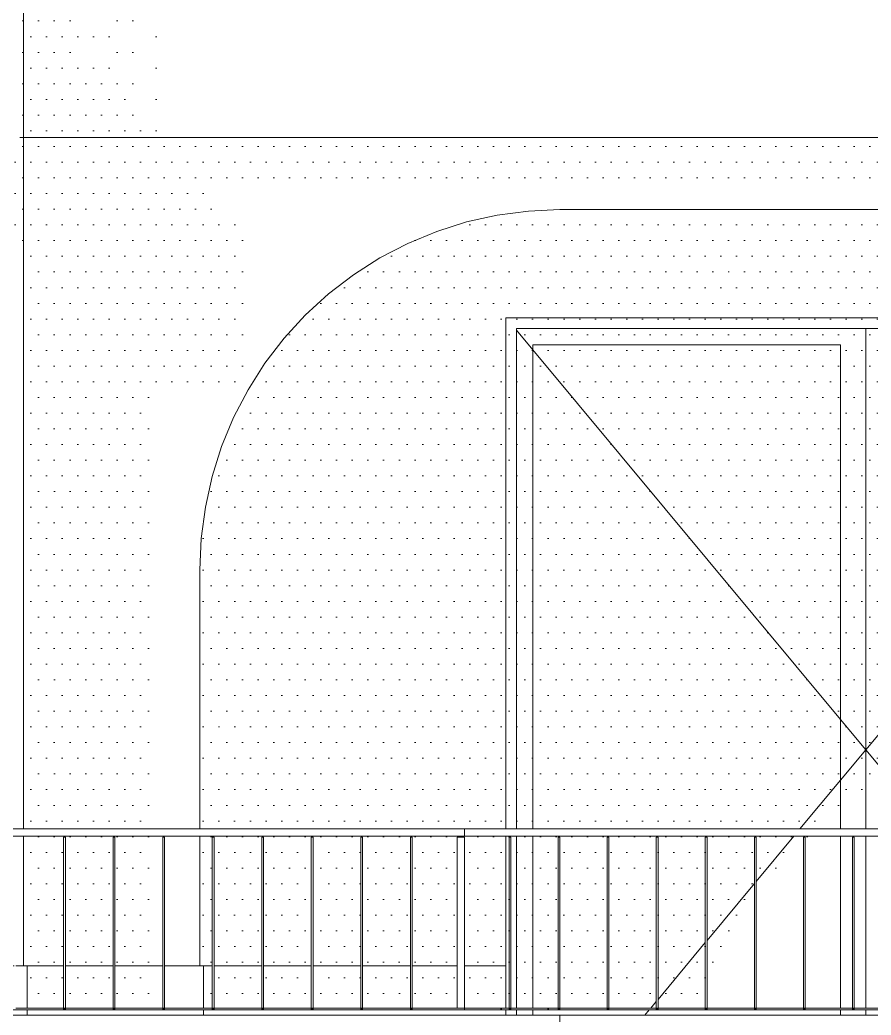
# Model space of a CAD drawing. Header units: metres. Extents: x -111189 to -108577, y -72951 to -72647.
# Drawn here: x -108850.536 to -108848.171, y -72945.612 to -72942.849 of the extents above; entities that cross this region are included whole.
import ezdxf

# ---------------------------------------------------------------- set-up
doc = ezdxf.new("R2010")
doc.units = ezdxf.units.M
doc.header["$MEASUREMENT"] = 0
for name, color, linetype in [('03 - COBERTURA', 7, 'Continuous'), ('03 - LAJES', 7, 'Continuous'), ('04 - TECTO FALSO', 7, 'Continuous'), ('05 - PAREDES..35', 7, 'Continuous'), ('06 - ESCADAS _ GUARDAS', 7, 'Continuous'), ('06 - FORRA', 7, 'Continuous')]:
    doc.layers.add(name, color=color, linetype=linetype)
pattern_1 = [(360, (-108689.58989, -72946.075524), (0.021783658, 0.043567315), [0, -0.043567315])]

# ---------------------------------------------------------------- blocks, each defined once
blk = doc.blocks.new('Corte Elem_1042_1', base_point=(-108689.5899, -72946.0755))
at = {"layer": '05 - PAREDES..35', "linetype": 'Continuous', "lineweight": 13}
h = blk.add_hatch(dxfattribs=at)
h.set_pattern_fill('DOTS_0001', color=251, style=0, pattern_type=2)
h.set_pattern_definition(pattern_1)
h.paths.add_polyline_path([(-108850.0322, -72944.2884), (-108850.036, -72944.3755), (-108850.036, -72945.0955), (-108849.186, -72945.0955), (-108849.186, -72943.6755), (-108847.186, -72943.6755), (-108847.186, -72944.7673), (-108846.3358, -72944.7673), (-108846.3358, -72944.3755), (-108846.3396, -72944.2884), (-108846.351, -72944.2019), (-108846.3699, -72944.1167), (-108846.3961, -72944.0335), (-108846.4295, -72943.9529), (-108846.4698, -72943.8755), (-108846.5166, -72943.8019), (-108846.5697, -72943.7327), (-108846.6287, -72943.6684), (-108846.693, -72943.6095), (-108846.7622, -72943.5564), (-108846.8358, -72943.5095), (-108846.9132, -72943.4692), (-108846.9938, -72943.4358), (-108847.077, -72943.4096), (-108847.1621, -72943.3907), (-108847.2486, -72943.3793), (-108847.3358, -72943.3755), (-108849.036, -72943.3755), (-108849.1232, -72943.3793), (-108849.2097, -72943.3907), (-108849.2949, -72943.4096), (-108849.3781, -72943.4358), (-108849.4587, -72943.4692), (-108849.536, -72943.5095), (-108849.6096, -72943.5564), (-108849.6788, -72943.6095), (-108849.7431, -72943.6684), (-108849.8021, -72943.7327), (-108849.8552, -72943.8019), (-108849.9021, -72943.8755), (-108849.9423, -72943.9529), (-108849.9757, -72944.0335), (-108850.002, -72944.1167), (-108850.0208, -72944.2019)])
h = blk.add_hatch(dxfattribs=at)
h.set_pattern_fill('DOTS_0001', color=251, style=0, pattern_type=2)
h.set_pattern_definition(pattern_1)
h.paths.add_polyline_path([(-108850.036, -72945.1155), (-108850.036, -72945.4755), (-108850.0017, -72945.4755), (-108850.0017, -72945.118), (-108849.9967, -72945.118), (-108849.9967, -72945.4755), (-108849.8641, -72945.4755), (-108849.8641, -72945.118), (-108849.8591, -72945.118), (-108849.8591, -72945.4755), (-108849.7264, -72945.4755), (-108849.7264, -72945.118), (-108849.7214, -72945.118), (-108849.7214, -72945.4755), (-108849.5888, -72945.4755), (-108849.5888, -72945.118), (-108849.5838, -72945.118), (-108849.5838, -72945.4755), (-108849.4512, -72945.4755), (-108849.4512, -72945.118), (-108849.4462, -72945.118), (-108849.4462, -72945.4755), (-108849.321, -72945.4755), (-108849.321, -72945.118), (-108849.301, -72945.118), (-108849.301, -72945.4755), (-108849.186, -72945.4755), (-108849.186, -72945.1155)])
blk = doc.blocks.new('Corte Elem_1055_1', base_point=(-108689.5899, -72946.0755))
at = {"layer": '05 - PAREDES..35', "linetype": 'Continuous', "lineweight": 13}
h = blk.add_hatch(dxfattribs=at)
h.set_pattern_fill('DOTS_0001', color=251, style=0, pattern_type=2)
h.set_pattern_definition(pattern_1)
h.paths.add_polyline_path([(-108849.186, -72943.7055), (-108849.156, -72943.7055), (-108847.216, -72943.7055), (-108847.186, -72943.7055), (-108847.186, -72943.6755), (-108849.186, -72943.6755)])
h = blk.add_hatch(dxfattribs=at)
h.set_pattern_fill('DOTS_0001', color=251, style=0, pattern_type=2)
h.set_pattern_definition(pattern_1)
h.paths.add_polyline_path([(-108849.186, -72943.7055), (-108849.186, -72945.0955), (-108849.156, -72945.0955), (-108849.156, -72943.7055)])
h = blk.add_hatch(dxfattribs=at)
h.set_pattern_fill('DOTS_0001', color=251, style=0, pattern_type=2)
h.set_pattern_definition(pattern_1)
h.paths.add_polyline_path([(-108849.156, -72943.7055), (-108849.156, -72943.7505), (-108849.111, -72943.7505), (-108848.256, -72943.7505), (-108848.186, -72943.7505), (-108848.186, -72943.7055)])
h = blk.add_hatch(dxfattribs=at)
h.set_pattern_fill('DOTS_0001', color=251, style=0, pattern_type=2)
h.set_pattern_definition(pattern_1)
h.paths.add_polyline_path([(-108847.216, -72943.7055), (-108848.186, -72943.7055), (-108848.186, -72943.7505), (-108848.116, -72943.7505), (-108847.261, -72943.7505), (-108847.216, -72943.7505)])
h = blk.add_hatch(dxfattribs=at)
h.set_pattern_fill('DOTS_0001', color=251, style=0, pattern_type=2)
h.set_pattern_definition(pattern_1)
h.paths.add_polyline_path([(-108847.216, -72943.7055), (-108847.216, -72944.8444), (-108847.186, -72944.8444), (-108847.186, -72943.7055)])
h = blk.add_hatch(dxfattribs=at)
h.set_pattern_fill('DOTS_0001', color=251, style=0, pattern_type=2)
h.set_pattern_definition(pattern_1)
h.paths.add_polyline_path([(-108849.156, -72943.7505), (-108849.156, -72945.0955), (-108849.111, -72945.0955), (-108849.111, -72943.7505)])
h = blk.add_hatch(dxfattribs=at)
h.set_pattern_fill('DOTS_0001', color=251, style=0, pattern_type=2)
h.set_pattern_definition(pattern_1)
h.paths.add_polyline_path([(-108848.256, -72943.7505), (-108849.111, -72943.7505), (-108849.111, -72945.0955), (-108848.313, -72945.0955), (-108848.256, -72945.0518)])
h = blk.add_hatch(dxfattribs=at)
h.set_pattern_fill('DOTS_0001', color=251, style=0, pattern_type=2)
h.set_pattern_definition(pattern_1)
h.paths.add_polyline_path([(-108848.186, -72943.7505), (-108848.256, -72943.7505), (-108848.256, -72945.0395), (-108848.1884, -72944.9964), (-108848.186, -72944.9952)])
h = blk.add_hatch(dxfattribs=at)
h.set_pattern_fill('DOTS_0001', color=251, style=0, pattern_type=2)
h.set_pattern_definition(pattern_1)
h.paths.add_polyline_path([(-108848.116, -72943.7505), (-108848.186, -72943.7505), (-108848.186, -72944.9952), (-108848.116, -72944.9588)])
h = blk.add_hatch(dxfattribs=at)
h.set_pattern_fill('DOTS_0001', color=251, style=0, pattern_type=2)
h.set_pattern_definition(pattern_1)
h.paths.add_polyline_path([(-108848.116, -72943.7505), (-108848.116, -72945.0955), (-108848.109, -72945.0955), (-108848.109, -72944.9665), (-108848.104, -72944.9639), (-108848.0234, -72944.9305), (-108847.9402, -72944.9042), (-108847.8551, -72944.8854), (-108847.7686, -72944.874), (-108847.6814, -72944.8702), (-108847.261, -72944.8702), (-108847.261, -72943.7505)])
h = blk.add_hatch(dxfattribs=at)
h.set_pattern_fill('DOTS_0001', color=251, style=0, pattern_type=2)
h.set_pattern_definition(pattern_1)
h.paths.add_polyline_path([(-108847.216, -72943.7505), (-108847.261, -72943.7505), (-108847.261, -72944.8625), (-108847.216, -72944.8625)])
h = blk.add_hatch(dxfattribs=at)
h.set_pattern_fill('DOTS_0001', color=251, style=0, pattern_type=2)
h.set_pattern_definition(pattern_1)
h.paths.add_polyline_path([(-108849.186, -72945.593), (-108849.1772, -72945.593), (-108849.1772, -72945.118), (-108849.1722, -72945.118), (-108849.1722, -72945.593), (-108849.156, -72945.593), (-108849.156, -72945.1155), (-108849.186, -72945.1155)])
h = blk.add_hatch(dxfattribs=at)
h.set_pattern_fill('DOTS_0001', color=251, style=0, pattern_type=2)
h.set_pattern_definition(pattern_1)
h.paths.add_polyline_path([(-108849.156, -72945.1155), (-108849.156, -72945.593), (-108849.111, -72945.593), (-108849.111, -72945.1155)])
h = blk.add_hatch(dxfattribs=at)
h.set_pattern_fill('DOTS_0001', color=251, style=0, pattern_type=2)
h.set_pattern_definition(pattern_1)
h.paths.add_polyline_path([(-108848.3366, -72945.1155), (-108849.111, -72945.1155), (-108849.111, -72945.593), (-108849.0409, -72945.593), (-108849.0409, -72945.118), (-108849.0359, -72945.118), (-108849.0359, -72945.593), (-108848.9046, -72945.593), (-108848.9046, -72945.118), (-108848.8996, -72945.118), (-108848.8996, -72945.593), (-108848.7682, -72945.593), (-108848.7682, -72945.118), (-108848.7632, -72945.118), (-108848.7632, -72945.593), (-108848.6416, -72945.593), (-108848.6319, -72945.5624), (-108848.6319, -72945.118), (-108848.6269, -72945.118), (-108848.6269, -72945.5465), (-108848.6211, -72945.5282), (-108848.5877, -72945.4476), (-108848.5474, -72945.3702), (-108848.5006, -72945.2966), (-108848.4956, -72945.2901), (-108848.4956, -72945.118), (-108848.4906, -72945.118), (-108848.4906, -72945.2836), (-108848.4475, -72945.2274), (-108848.3885, -72945.1631), (-108848.3593, -72945.1362), (-108848.3593, -72945.118), (-108848.3543, -72945.118), (-108848.3543, -72945.1317)])
h = blk.add_hatch(dxfattribs=at)
h.set_pattern_fill('DOTS_0001', color=251, style=0, pattern_type=2)
h.set_pattern_definition(pattern_1)
h.paths.add_polyline_path([(-108848.116, -72945.593), (-108848.109, -72945.593), (-108848.109, -72945.1155), (-108848.116, -72945.1155)])
h = blk.add_hatch(dxfattribs=at)
h.set_pattern_fill('DOTS_0001', color=251, style=0, pattern_type=2)
h.set_pattern_definition(pattern_1)
h.paths.add_polyline_path([(-108849.156, -72945.598), (-108849.186, -72945.598), (-108849.186, -72945.6124), (-108849.156, -72945.6124)])
h = blk.add_hatch(dxfattribs=at)
h.set_pattern_fill('DOTS_0001', color=251, style=0, pattern_type=2)
h.set_pattern_definition(pattern_1)
h.paths.add_polyline_path([(-108849.156, -72945.598), (-108849.156, -72945.6124), (-108849.111, -72945.6124), (-108849.111, -72945.598)])
h = blk.add_hatch(dxfattribs=at)
h.set_pattern_fill('DOTS_0001', color=251, style=0, pattern_type=2)
h.set_pattern_definition(pattern_1)
h.paths.add_polyline_path([(-108848.6431, -72945.598), (-108849.111, -72945.598), (-108849.111, -72945.6124), (-108848.6476, -72945.6124), (-108848.6473, -72945.6114)])
h = blk.add_hatch(dxfattribs=at)
h.set_pattern_fill('DOTS_0001', color=251, style=0, pattern_type=2)
h.set_pattern_definition(pattern_1)
h.paths.add_polyline_path([(-108848.116, -72945.6124), (-108848.109, -72945.6124), (-108848.109, -72945.598), (-108848.116, -72945.598)])
at = {"layer": '05 - PAREDES..35', "color": 7, "linetype": 'Continuous', "lineweight": 13}
for p, q in [((-108849.186, -72943.6755), (-108847.186, -72943.6755)), ((-108849.186, -72945.0955), (-108849.186, -72943.6755)), ((-108847.186, -72943.6755), (-108847.186, -72945.0955)), ((-108849.156, -72945.0955), (-108849.156, -72943.7055)), ((-108849.156, -72943.7055), (-108847.216, -72943.7055)), ((-108849.156, -72943.7105), (-108849.111, -72943.7646)), ((-108848.186, -72943.7055), (-108848.186, -72943.7505)), ((-108847.216, -72943.7105), (-108847.261, -72943.7646)), ((-108847.216, -72943.7055), (-108847.216, -72945.0955)), ((-108849.111, -72945.0955), (-108849.111, -72943.7505)), ((-108849.111, -72943.7505), (-108848.256, -72943.7505)), ((-108849.111, -72943.7646), (-108848.256, -72944.7915)), ((-108848.256, -72943.7505), (-108848.256, -72945.0955)), ((-108848.186, -72943.7505), (-108848.186, -72945.0955)), ((-108848.116, -72945.0955), (-108848.116, -72943.7505)), ((-108848.116, -72943.7505), (-108847.261, -72943.7505)), ((-108847.261, -72943.7646), (-108848.116, -72944.7915)), ((-108847.261, -72943.7505), (-108847.261, -72945.0955)), ((-108848.256, -72944.7915), (-108848.186, -72944.8755)), ((-108848.116, -72944.7915), (-108848.186, -72944.8755)), ((-108848.256, -72944.9596), (-108848.186, -72944.8755)), ((-108848.116, -72944.9596), (-108848.186, -72944.8755)), ((-108848.3692, -72945.0955), (-108848.256, -72944.9596)), ((-108848.0029, -72945.0955), (-108848.116, -72944.9596)), ((-108849.186, -72945.4755), (-108849.186, -72945.1155)), ((-108849.156, -72945.593), (-108849.156, -72945.1155)), ((-108849.111, -72945.593), (-108849.111, -72945.1155)), ((-108848.4906, -72945.2413), (-108848.3859, -72945.1155)), ((-108848.256, -72945.1155), (-108848.256, -72945.593)), ((-108848.186, -72945.1155), (-108848.186, -72945.593)), ((-108848.116, -72945.593), (-108848.116, -72945.1155)), ((-108847.9503, -72945.1587), (-108847.9862, -72945.1155)), ((-108847.261, -72945.1155), (-108847.261, -72945.593)), ((-108847.216, -72945.1155), (-108847.216, -72945.593)), ((-108847.186, -72945.1155), (-108847.186, -72945.4755)), ((-108847.8139, -72945.3224), (-108847.9453, -72945.1647)), ((-108848.6269, -72945.405), (-108848.4956, -72945.2473)), ((-108847.6776, -72945.4861), (-108847.8089, -72945.3284)), ((-108848.7632, -72945.5687), (-108848.6319, -72945.411)), ((-108847.5886, -72945.593), (-108847.6726, -72945.4921)), ((-108848.7835, -72945.593), (-108848.7682, -72945.5747)), ((-108849.156, -72945.6124), (-108849.156, -72945.598)), ((-108849.111, -72945.6124), (-108849.111, -72945.598)), ((-108848.7996, -72945.6124), (-108848.7876, -72945.598)), ((-108848.256, -72945.598), (-108848.256, -72945.6124)), ((-108848.186, -72945.598), (-108848.186, -72945.6124)), ((-108848.116, -72945.6124), (-108848.116, -72945.598)), ((-108847.5725, -72945.6124), (-108847.5845, -72945.598)), ((-108847.261, -72945.598), (-108847.261, -72945.6124)), ((-108847.216, -72945.598), (-108847.216, -72945.6124))]:
    blk.add_line(p, q, dxfattribs=at)
blk = doc.blocks.new('Corte Elem_1075_1', base_point=(-108689.5899, -72946.0755))
at = {"layer": '03 - LAJES', "linetype": 'Continuous', "lineweight": 13}
h = blk.add_hatch(dxfattribs=at)
h.set_pattern_fill('DOTS_0001', color=251, style=0, pattern_type=2)
h.set_pattern_definition(pattern_1)
h.paths.add_polyline_path([(-108850.5336, -72942.7455), (-108850.5336, -72942.7755), (-108850.526, -72942.7755), (-108850.526, -72943.1755), (-108850.1387, -72943.1755), (-108850.1426, -72943.1713), (-108850.1426, -72942.7455), (-108850.1649, -72942.7455), (-108850.1649, -72943.1467), (-108850.2042, -72943.1033), (-108850.2042, -72942.7455), (-108850.2384, -72942.7455), (-108850.2384, -72943.0655), (-108850.2659, -72943.0352), (-108850.2659, -72942.7455), (-108850.2882, -72942.7455), (-108850.2882, -72943.0106), (-108850.3275, -72942.9672), (-108850.3275, -72942.7455), (-108850.3499, -72942.7455), (-108850.3499, -72942.9426), (-108850.3633, -72942.9278), (-108850.3633, -72942.7455), (-108850.3776, -72942.7455), (-108850.3776, -72942.912), (-108850.3892, -72942.8992), (-108850.3892, -72942.7455), (-108850.4115, -72942.7455), (-108850.4115, -72942.8745), (-108850.4509, -72942.8311), (-108850.4509, -72942.7455), (-108850.4732, -72942.7455), (-108850.4732, -72942.8065), (-108850.5025, -72942.7742), (-108850.5025, -72942.7455)])
at = {"layer": '03 - LAJES', "color": 7, "linetype": 'Continuous', "lineweight": 13}
blk.add_line((-108850.526, -72943.1755), (-108845.8321, -72943.1755), dxfattribs=at)
blk = doc.blocks.new('Corte Elem_1077_1', base_point=(-108689.5899, -72946.0755))
at = {"layer": '03 - COBERTURA', "linetype": 'Continuous', "lineweight": 13}
h = blk.add_hatch(dxfattribs=at)
h.set_pattern_fill('DOTS_0001', color=251, style=0, pattern_type=2)
h.set_pattern_definition(pattern_1)
h.paths.add_polyline_path([(-108852.026, -72943.3755), (-108851.9389, -72943.3793), (-108851.8524, -72943.3907), (-108851.7672, -72943.4096), (-108851.684, -72943.4358), (-108851.6034, -72943.4692), (-108851.5767, -72943.4831), (-108850.526, -72943.4831), (-108850.526, -72943.1755), (-108852.026, -72943.1755)])
at = {"layer": '03 - COBERTURA', "color": 7, "linetype": 'Continuous', "lineweight": 13}
for p, q in [((-108850.526, -72943.1755), (-108850.536, -72943.1755)), ((-108850.526, -72945.0955), (-108850.526, -72943.1755)), ((-108852.026, -72943.3755), (-108851.9389, -72943.3793)), ((-108851.9389, -72943.3793), (-108851.8524, -72943.3907)), ((-108851.8524, -72943.3907), (-108851.7672, -72943.4096)), ((-108851.7672, -72943.4096), (-108851.684, -72943.4358)), ((-108851.684, -72943.4358), (-108851.6034, -72943.4692)), ((-108851.6034, -72943.4692), (-108851.526, -72943.5095)), ((-108851.526, -72943.5095), (-108851.4525, -72943.5564)), ((-108851.4525, -72943.5564), (-108851.3832, -72943.6095)), ((-108851.3832, -72943.6095), (-108851.3189, -72943.6684)), ((-108851.3189, -72943.6684), (-108851.26, -72943.7327)), ((-108851.26, -72943.7327), (-108851.2069, -72943.8019)), ((-108851.2069, -72943.8019), (-108851.16, -72943.8755)), ((-108851.16, -72943.8755), (-108851.1197, -72943.9529)), ((-108851.1197, -72943.9529), (-108851.0863, -72944.0335)), ((-108851.0863, -72944.0335), (-108851.0601, -72944.1167)), ((-108851.0601, -72944.1167), (-108851.0412, -72944.2019)), ((-108851.0412, -72944.2019), (-108851.0298, -72944.2884)), ((-108851.0298, -72944.2884), (-108851.026, -72944.3755)), ((-108851.026, -72944.3755), (-108851.026, -72945.0955)), ((-108851.026, -72945.1155), (-108851.026, -72945.4755)), ((-108850.526, -72945.4755), (-108850.526, -72945.1155))]:
    blk.add_line(p, q, dxfattribs=at)
blk = doc.blocks.new('Corte Elem_1078_1', base_point=(-108689.5899, -72946.0755))
at = {"layer": '03 - COBERTURA', "linetype": 'Continuous', "lineweight": 13}
h = blk.add_hatch(dxfattribs=at)
h.set_pattern_fill('DOTS_0001', color=251, style=0, pattern_type=2)
h.set_pattern_definition(pattern_1)
h.paths.add_polyline_path([(-108850.526, -72945.0955), (-108850.174, -72945.0955), (-108850.174, -72943.8716), (-108849.9052, -72943.8716), (-108849.9052, -72943.4416), (-108849.9669, -72943.3735), (-108849.9638, -72943.3735), (-108849.9638, -72943.3685), (-108850.0252, -72943.3008), (-108849.036, -72943.3008), (-108849.036, -72943.1755), (-108850.526, -72943.1755)])
h = blk.add_hatch(dxfattribs=at)
h.set_pattern_fill('DOTS_0001', color=251, style=0, pattern_type=2)
h.set_pattern_definition(pattern_1)
h.paths.add_polyline_path([(-108850.526, -72945.1155), (-108850.526, -72945.4755), (-108850.4146, -72945.4755), (-108850.4146, -72945.118), (-108850.4096, -72945.118), (-108850.4096, -72945.4755), (-108850.277, -72945.4755), (-108850.277, -72945.118), (-108850.272, -72945.118), (-108850.272, -72945.4755), (-108850.174, -72945.4755), (-108850.174, -72945.1155)])
at = {"layer": '03 - COBERTURA', "color": 7, "linetype": 'Continuous', "lineweight": 13}
for p, q in [((-108849.2097, -72943.3907), (-108849.1232, -72943.3793)), ((-108849.1232, -72943.3793), (-108849.036, -72943.3755)), ((-108849.3781, -72943.4358), (-108849.2949, -72943.4096)), ((-108849.2949, -72943.4096), (-108849.2097, -72943.3907)), ((-108849.4587, -72943.4692), (-108849.3781, -72943.4358)), ((-108849.536, -72943.5095), (-108849.4587, -72943.4692)), ((-108849.6096, -72943.5564), (-108849.536, -72943.5095)), ((-108849.6788, -72943.6095), (-108849.6096, -72943.5564)), ((-108849.7431, -72943.6684), (-108849.6788, -72943.6095)), ((-108849.8021, -72943.7327), (-108849.7431, -72943.6684)), ((-108849.8552, -72943.8019), (-108849.8021, -72943.7327)), ((-108849.9021, -72943.8755), (-108849.8552, -72943.8019)), ((-108849.9423, -72943.9529), (-108849.9021, -72943.8755)), ((-108849.9757, -72944.0335), (-108849.9423, -72943.9529)), ((-108850.002, -72944.1167), (-108849.9757, -72944.0335)), ((-108850.0208, -72944.2019), (-108850.002, -72944.1167)), ((-108850.0322, -72944.2884), (-108850.0208, -72944.2019)), ((-108850.036, -72944.3755), (-108850.0322, -72944.2884)), ((-108850.036, -72945.0955), (-108850.036, -72944.3755)), ((-108850.036, -72945.4755), (-108850.036, -72945.1155))]:
    blk.add_line(p, q, dxfattribs=at)
blk = doc.blocks.new('Corte Elem_1081_1', base_point=(-108689.5899, -72946.0755))
at = {"layer": '03 - LAJES', "linetype": 'Continuous', "lineweight": 13}
h = blk.add_hatch(dxfattribs=at)
h.set_pattern_fill('DOTS_0001', color=251, style=0, pattern_type=2)
h.set_pattern_definition(pattern_1)
h.paths.add_polyline_path([(-108847.3358, -72943.1755), (-108849.036, -72943.1755), (-108849.036, -72943.3008), (-108847.3358, -72943.3008)])
at = {"layer": '03 - LAJES', "color": 7, "linetype": 'Continuous', "lineweight": 13}
blk.add_line((-108849.036, -72943.3755), (-108847.3358, -72943.3755), dxfattribs=at)
blk = doc.blocks.new('Corte Elem_1184_1', base_point=(-108689.5899, -72946.0755))
at = {"layer": '06 - FORRA', "color": 7, "linetype": 'Continuous', "lineweight": 13}
for p, q in [((-108850.526, -72945.4755), (-108850.516, -72945.4755)), ((-108850.516, -72945.4755), (-108850.516, -72945.593)), ((-108850.516, -72945.598), (-108850.516, -72945.6124))]:
    blk.add_line(p, q, dxfattribs=at)
blk = doc.blocks.new('Corte Elem_1186_1', base_point=(-108689.5899, -72946.0755))
at = {"layer": '06 - FORRA', "color": 7, "linetype": 'Continuous', "lineweight": 13}
for p, q in [((-108850.9651, -72945.4755), (-108851.026, -72945.4755)), ((-108850.8275, -72945.4755), (-108850.9601, -72945.4755)), ((-108850.6898, -72945.4755), (-108850.8225, -72945.4755)), ((-108850.5522, -72945.4755), (-108850.6848, -72945.4755)), ((-108850.526, -72945.4755), (-108850.5472, -72945.4755))]:
    blk.add_line(p, q, dxfattribs=at)
blk = doc.blocks.new('Corte Elem_1218_1', base_point=(-108689.5899, -72946.0755))
at = {"layer": '06 - FORRA', "linetype": 'Continuous', "lineweight": 13}
h = blk.add_hatch(dxfattribs=at)
h.set_pattern_fill('DOTS_0001', color=251, style=0, pattern_type=2)
h.set_pattern_definition(pattern_1)
h.paths.add_polyline_path([(-108850.026, -72945.593), (-108850.0017, -72945.593), (-108850.0017, -72945.4755), (-108850.026, -72945.4755)])
h = blk.add_hatch(dxfattribs=at)
h.set_pattern_fill('DOTS_0001', color=251, style=0, pattern_type=2)
h.set_pattern_definition(pattern_1)
h.paths.add_polyline_path([(-108849.8641, -72945.4755), (-108849.9967, -72945.4755), (-108849.9967, -72945.593), (-108849.8641, -72945.593)])
h = blk.add_hatch(dxfattribs=at)
h.set_pattern_fill('DOTS_0001', color=251, style=0, pattern_type=2)
h.set_pattern_definition(pattern_1)
h.paths.add_polyline_path([(-108849.7264, -72945.4755), (-108849.8591, -72945.4755), (-108849.8591, -72945.593), (-108849.7264, -72945.593)])
h = blk.add_hatch(dxfattribs=at)
h.set_pattern_fill('DOTS_0001', color=251, style=0, pattern_type=2)
h.set_pattern_definition(pattern_1)
h.paths.add_polyline_path([(-108849.7214, -72945.593), (-108849.5888, -72945.593), (-108849.5888, -72945.4755), (-108849.7214, -72945.4755)])
h = blk.add_hatch(dxfattribs=at)
h.set_pattern_fill('DOTS_0001', color=251, style=0, pattern_type=2)
h.set_pattern_definition(pattern_1)
h.paths.add_polyline_path([(-108849.5838, -72945.4755), (-108849.5838, -72945.593), (-108849.4512, -72945.593), (-108849.4512, -72945.4755)])
h = blk.add_hatch(dxfattribs=at)
h.set_pattern_fill('DOTS_0001', color=251, style=0, pattern_type=2)
h.set_pattern_definition(pattern_1)
h.paths.add_polyline_path([(-108849.4462, -72945.4755), (-108849.4462, -72945.593), (-108849.321, -72945.593), (-108849.321, -72945.4755)])
h = blk.add_hatch(dxfattribs=at)
h.set_pattern_fill('DOTS_0001', color=251, style=0, pattern_type=2)
h.set_pattern_definition(pattern_1)
h.paths.add_polyline_path([(-108849.301, -72945.4755), (-108849.301, -72945.593), (-108849.186, -72945.593), (-108849.186, -72945.4755)])
h = blk.add_hatch(dxfattribs=at)
h.set_pattern_fill('DOTS_0001', color=251, style=0, pattern_type=2)
h.set_pattern_definition(pattern_1)
h.paths.add_polyline_path([(-108850.026, -72945.6124), (-108849.186, -72945.6124), (-108849.186, -72945.598), (-108850.026, -72945.598)])
at = {"layer": '06 - FORRA', "color": 7, "linetype": 'Continuous', "lineweight": 13}
for p, q in [((-108850.026, -72945.4755), (-108850.0017, -72945.4755)), ((-108849.9967, -72945.4755), (-108849.8641, -72945.4755)), ((-108849.8591, -72945.4755), (-108849.7264, -72945.4755)), ((-108849.7214, -72945.4755), (-108849.5888, -72945.4755)), ((-108849.5838, -72945.4755), (-108849.4512, -72945.4755)), ((-108849.4462, -72945.4755), (-108849.321, -72945.4755)), ((-108849.301, -72945.4755), (-108849.186, -72945.4755)), ((-108849.186, -72945.4755), (-108849.186, -72945.593)), ((-108849.186, -72945.598), (-108849.186, -72945.6124))]:
    blk.add_line(p, q, dxfattribs=at)
blk = doc.blocks.new('Corte Elem_1222_1', base_point=(-108689.5899, -72946.0755))
at = {"layer": '06 - FORRA', "linetype": 'Continuous', "lineweight": 13}
h = blk.add_hatch(dxfattribs=at)
h.set_pattern_fill('DOTS_0001', color=251, style=0, pattern_type=2)
h.set_pattern_definition(pattern_1)
h.paths.add_polyline_path([(-108850.4146, -72945.4755), (-108850.516, -72945.4755), (-108850.516, -72945.593), (-108850.4146, -72945.593)])
h = blk.add_hatch(dxfattribs=at)
h.set_pattern_fill('DOTS_0001', color=251, style=0, pattern_type=2)
h.set_pattern_definition(pattern_1)
h.paths.add_polyline_path([(-108850.4096, -72945.593), (-108850.277, -72945.593), (-108850.277, -72945.4755), (-108850.4096, -72945.4755)])
h = blk.add_hatch(dxfattribs=at)
h.set_pattern_fill('DOTS_0001', color=251, style=0, pattern_type=2)
h.set_pattern_definition(pattern_1)
h.paths.add_polyline_path([(-108850.1786, -72945.4755), (-108850.272, -72945.4755), (-108850.272, -72945.593), (-108850.1786, -72945.593)])
h = blk.add_hatch(dxfattribs=at)
h.set_pattern_fill('DOTS_0001', color=251, style=0, pattern_type=2)
h.set_pattern_definition(pattern_1)
h.paths.add_polyline_path([(-108850.516, -72945.598), (-108850.516, -72945.6124), (-108850.1786, -72945.6124), (-108850.1786, -72945.598)])
at = {"layer": '06 - FORRA', "color": 7, "linetype": 'Continuous', "lineweight": 13}
for p, q in [((-108850.4146, -72945.4755), (-108850.516, -72945.4755)), ((-108850.277, -72945.4755), (-108850.4096, -72945.4755)), ((-108850.1393, -72945.4755), (-108850.272, -72945.4755)), ((-108850.036, -72945.4755), (-108850.1343, -72945.4755))]:
    blk.add_line(p, q, dxfattribs=at)
blk = doc.blocks.new('Corte Elem_1223_1', base_point=(-108689.5899, -72946.0755))
at = {"layer": '06 - FORRA', "color": 7, "linetype": 'Continuous', "lineweight": 13}
for p, q in [((-108850.026, -72945.4755), (-108850.036, -72945.4755)), ((-108850.026, -72945.593), (-108850.026, -72945.4755)), ((-108850.026, -72945.6124), (-108850.026, -72945.598))]:
    blk.add_line(p, q, dxfattribs=at)
blk = doc.blocks.new('Corte Elem_1224_1', base_point=(-108689.5899, -72946.0755))
at = {"layer": '04 - TECTO FALSO', "color": 7, "linetype": 'Continuous', "lineweight": 13}
for p, q in [((-108855.786, -72945.6124), (-108849.036, -72945.6124)), ((-108849.036, -72945.6474), (-108849.036, -72945.6124)), ((-108849.036, -72945.6124), (-108844.436, -72945.6124))]:
    blk.add_line(p, q, dxfattribs=at)
blk = doc.blocks.new('Corte Elem_1231_1', base_point=(-108689.5899, -72946.0755))
at = {"layer": '06 - FORRA', "linetype": 'Continuous', "lineweight": 13}
h = blk.add_hatch(dxfattribs=at)
h.set_pattern_fill('DOTS_0001', color=251, style=0, pattern_type=2)
h.set_pattern_definition(pattern_1)
h.paths.add_polyline_path([(-108850.526, -72942.7755), (-108850.536, -72942.7755), (-108850.536, -72943.1755), (-108850.526, -72943.1755), (-108850.526, -72945.0955)])
at = {"layer": '06 - FORRA', "color": 7, "linetype": 'Continuous', "lineweight": 13}
for p, q in [((-108850.526, -72942.7755), (-108850.536, -72942.7755)), ((-108850.526, -72943.1755), (-108850.526, -72942.7755))]:
    blk.add_line(p, q, dxfattribs=at)
blk = doc.blocks.new('Corte Elem_1307_1', base_point=(-108689.5899, -72946.0755))
at = {"layer": '06 - ESCADAS _ GUARDAS', "linetype": 'Continuous', "lineweight": 13}
h = blk.add_hatch(dxfattribs=at)
h.set_pattern_fill('DOTS_0001', color=251, style=0, pattern_type=2)
h.set_pattern_definition(pattern_1)
h.paths.add_polyline_path([(-108849.301, -72945.0955), (-108849.301, -72945.1155), (-108849.2829, -72945.1155)])
at = {"layer": '06 - ESCADAS _ GUARDAS', "color": 7, "linetype": 'Continuous', "lineweight": 13}
for p, q in [((-108844.6659, -72945.0955), (-108849.301, -72945.0955)), ((-108844.6659, -72945.1155), (-108849.301, -72945.1155))]:
    blk.add_line(p, q, dxfattribs=at)
blk = doc.blocks.new('Corte Elem_1308_1', base_point=(-108689.5899, -72946.0755))
at = {"layer": '06 - ESCADAS _ GUARDAS', "linetype": 'Continuous', "lineweight": 13}
h = blk.add_hatch(dxfattribs=at)
h.set_pattern_fill('DOTS_0001', color=251, style=0, pattern_type=2)
h.set_pattern_definition(pattern_1)
h.paths.add_polyline_path([(-108849.2965, -72945.598), (-108849.301, -72945.593), (-108849.301, -72945.598)])
h = blk.add_hatch(dxfattribs=at)
h.set_pattern_fill('DOTS_0001', color=251, style=0, pattern_type=2)
h.set_pattern_definition(pattern_1)
h.paths.add_polyline_path([(-108849.2433, -72945.593), (-108849.2656, -72945.593), (-108849.2656, -72945.598), (-108849.2433, -72945.598)])
h = blk.add_hatch(dxfattribs=at)
h.set_pattern_fill('DOTS_0001', color=251, style=0, pattern_type=2)
h.set_pattern_definition(pattern_1)
h.paths.add_polyline_path([(-108849.2305, -72945.598), (-108849.2161, -72945.598), (-108849.2161, -72945.593), (-108849.2305, -72945.593)])
h = blk.add_hatch(dxfattribs=at)
h.set_pattern_fill('DOTS_0001', color=251, style=0, pattern_type=2)
h.set_pattern_definition(pattern_1)
h.paths.add_polyline_path([(-108849.182, -72945.593), (-108849.2043, -72945.593), (-108849.2043, -72945.598), (-108849.182, -72945.598)])
h = blk.add_hatch(dxfattribs=at)
h.set_pattern_fill('DOTS_0001', color=251, style=0, pattern_type=2)
h.set_pattern_definition(pattern_1)
h.paths.add_polyline_path([(-108849.1207, -72945.593), (-108849.143, -72945.593), (-108849.143, -72945.598), (-108849.1207, -72945.598)])
h = blk.add_hatch(dxfattribs=at)
h.set_pattern_fill('DOTS_0001', color=251, style=0, pattern_type=2)
h.set_pattern_definition(pattern_1)
h.paths.add_polyline_path([(-108849.0928, -72945.598), (-108849.0594, -72945.598), (-108849.0594, -72945.593), (-108849.0928, -72945.593)])
h = blk.add_hatch(dxfattribs=at)
h.set_pattern_fill('DOTS_0001', color=251, style=0, pattern_type=2)
h.set_pattern_definition(pattern_1)
h.paths.add_polyline_path([(-108849.0409, -72945.5955), (-108849.0359, -72945.5955), (-108849.0359, -72945.593), (-108849.0409, -72945.593)])
h = blk.add_hatch(dxfattribs=at)
h.set_pattern_fill('DOTS_0001', color=251, style=0, pattern_type=2)
h.set_pattern_definition(pattern_1)
h.paths.add_polyline_path([(-108849.0205, -72945.598), (-108848.9981, -72945.598), (-108848.9981, -72945.593), (-108849.0205, -72945.593)])
h = blk.add_hatch(dxfattribs=at)
h.set_pattern_fill('DOTS_0001', color=251, style=0, pattern_type=2)
h.set_pattern_definition(pattern_1)
h.paths.add_polyline_path([(-108848.9046, -72945.593), (-108848.9046, -72945.5955), (-108848.8996, -72945.5955), (-108848.8996, -72945.593)])
h = blk.add_hatch(dxfattribs=at)
h.set_pattern_fill('DOTS_0001', color=251, style=0, pattern_type=2)
h.set_pattern_definition(pattern_1)
h.paths.add_polyline_path([(-108848.7682, -72945.593), (-108848.7682, -72945.5955), (-108848.7632, -72945.5955), (-108848.7632, -72945.593)])
h = blk.add_hatch(dxfattribs=at)
h.set_pattern_fill('DOTS_0001', color=251, style=0, pattern_type=2)
h.set_pattern_definition(pattern_1)
h.paths.add_polyline_path([(-108848.6319, -72945.5955), (-108848.6269, -72945.5955), (-108848.6269, -72945.593), (-108848.6319, -72945.593)])
h = blk.add_hatch(dxfattribs=at)
h.set_pattern_fill('DOTS_0001', color=251, style=0, pattern_type=2)
h.set_pattern_definition(pattern_1)
h.paths.add_polyline_path([(-108848.3593, -72945.5955), (-108848.3543, -72945.5955), (-108848.3543, -72945.593), (-108848.3593, -72945.593)])
h = blk.add_hatch(dxfattribs=at)
h.set_pattern_fill('DOTS_0001', color=251, style=0, pattern_type=2)
h.set_pattern_definition(pattern_1)
h.paths.add_polyline_path([(-108848.2229, -72945.593), (-108848.2229, -72945.5955), (-108848.2179, -72945.5955), (-108848.2179, -72945.593)])
at = {"layer": '06 - ESCADAS _ GUARDAS', "color": 7, "linetype": 'Continuous', "lineweight": 13}
for p, q in [((-108849.1772, -72945.593), (-108849.301, -72945.593)), ((-108849.1722, -72945.593), (-108849.1772, -72945.593)), ((-108849.0409, -72945.593), (-108849.1722, -72945.593)), ((-108849.0359, -72945.593), (-108849.0409, -72945.593)), ((-108848.9046, -72945.593), (-108849.0359, -72945.593)), ((-108848.8996, -72945.593), (-108848.9046, -72945.593)), ((-108848.7682, -72945.593), (-108848.8996, -72945.593)), ((-108848.7632, -72945.593), (-108848.7682, -72945.593)), ((-108848.6319, -72945.593), (-108848.7632, -72945.593)), ((-108848.6269, -72945.593), (-108848.6319, -72945.593)), ((-108848.4956, -72945.593), (-108848.6269, -72945.593)), ((-108848.4906, -72945.593), (-108848.4956, -72945.593)), ((-108848.3593, -72945.593), (-108848.4906, -72945.593)), ((-108848.3543, -72945.593), (-108848.3593, -72945.593)), ((-108848.2229, -72945.593), (-108848.3543, -72945.593)), ((-108848.2179, -72945.593), (-108848.2229, -72945.593)), ((-108848.0866, -72945.593), (-108848.2179, -72945.593)), ((-108844.6659, -72945.598), (-108849.301, -72945.598))]:
    blk.add_line(p, q, dxfattribs=at)
blk = doc.blocks.new('Corte Elem_1309_1', base_point=(-108689.5899, -72946.0755))
at = {"layer": '06 - ESCADAS _ GUARDAS', "color": 7, "linetype": 'Continuous', "lineweight": 13}
for p, q in [((-108849.301, -72945.0955), (-108855.5144, -72945.0955)), ((-108849.301, -72945.1155), (-108849.301, -72945.0955)), ((-108849.301, -72945.1155), (-108855.5144, -72945.1155))]:
    blk.add_line(p, q, dxfattribs=at)
blk = doc.blocks.new('Corte Elem_1310_1', base_point=(-108689.5899, -72946.0755))
at = {"layer": '06 - ESCADAS _ GUARDAS', "color": 7, "linetype": 'Continuous', "lineweight": 13}
for p, q in [((-108850.4146, -72945.593), (-108850.5472, -72945.593)), ((-108850.4096, -72945.593), (-108850.4146, -72945.593)), ((-108850.277, -72945.593), (-108850.4096, -72945.593)), ((-108850.272, -72945.593), (-108850.277, -72945.593)), ((-108850.1393, -72945.593), (-108850.272, -72945.593)), ((-108850.1343, -72945.593), (-108850.1393, -72945.593)), ((-108850.0017, -72945.593), (-108850.1343, -72945.593)), ((-108849.9967, -72945.593), (-108850.0017, -72945.593)), ((-108849.8641, -72945.593), (-108849.9967, -72945.593)), ((-108849.8591, -72945.593), (-108849.8641, -72945.593)), ((-108849.7264, -72945.593), (-108849.8591, -72945.593)), ((-108849.7214, -72945.593), (-108849.7264, -72945.593)), ((-108849.5888, -72945.593), (-108849.7214, -72945.593)), ((-108849.5838, -72945.593), (-108849.5888, -72945.593)), ((-108849.4512, -72945.593), (-108849.5838, -72945.593)), ((-108849.4462, -72945.593), (-108849.4512, -72945.593)), ((-108849.301, -72945.593), (-108849.4462, -72945.593)), ((-108849.301, -72945.598), (-108849.301, -72945.593)), ((-108849.301, -72945.598), (-108855.5144, -72945.598))]:
    blk.add_line(p, q, dxfattribs=at)
blk = doc.blocks.new('Corte Elem_1327_1', base_point=(-108689.5899, -72946.0755))
at = {"layer": '06 - ESCADAS _ GUARDAS', "linetype": 'Continuous', "lineweight": 13}
h = blk.add_hatch(dxfattribs=at)
h.set_pattern_fill('DOTS_0001', color=251, style=0, pattern_type=2)
h.set_pattern_definition(pattern_1)
h.paths.add_polyline_path([(-108848.3543, -72945.118), (-108848.3593, -72945.118), (-108848.3593, -72945.593), (-108848.3543, -72945.593)])
blk = doc.blocks.new('Corte Elem_1354_1', base_point=(-108689.5899, -72946.0755))
at = {"layer": '06 - ESCADAS _ GUARDAS', "color": 7, "linetype": 'Continuous', "lineweight": 13}
for p, q in [((-108848.2229, -72945.118), (-108848.2179, -72945.118)), ((-108848.2229, -72945.593), (-108848.2229, -72945.118)), ((-108848.2179, -72945.593), (-108848.2179, -72945.118)), ((-108848.2229, -72945.5955), (-108848.2229, -72945.593)), ((-108848.2229, -72945.5955), (-108848.2179, -72945.5955)), ((-108848.2179, -72945.5955), (-108848.2179, -72945.593))]:
    blk.add_line(p, q, dxfattribs=at)
blk = doc.blocks.new('Corte Elem_1355_1', base_point=(-108689.5899, -72946.0755))
at = {"layer": '06 - ESCADAS _ GUARDAS', "color": 7, "linetype": 'Continuous', "lineweight": 13}
for p, q in [((-108848.3593, -72945.118), (-108848.3543, -72945.118)), ((-108848.3593, -72945.593), (-108848.3593, -72945.118)), ((-108848.3543, -72945.593), (-108848.3543, -72945.118)), ((-108848.3593, -72945.5955), (-108848.3593, -72945.593)), ((-108848.3593, -72945.5955), (-108848.3543, -72945.5955)), ((-108848.3543, -72945.5955), (-108848.3543, -72945.593))]:
    blk.add_line(p, q, dxfattribs=at)
blk = doc.blocks.new('Corte Elem_1356_1', base_point=(-108689.5899, -72946.0755))
at = {"layer": '06 - ESCADAS _ GUARDAS', "color": 7, "linetype": 'Continuous', "lineweight": 13}
for p, q in [((-108848.4956, -72945.118), (-108848.4906, -72945.118)), ((-108848.4956, -72945.593), (-108848.4956, -72945.118)), ((-108848.4906, -72945.593), (-108848.4906, -72945.118)), ((-108848.4956, -72945.5955), (-108848.4956, -72945.593)), ((-108848.4956, -72945.5955), (-108848.4906, -72945.5955)), ((-108848.4906, -72945.5955), (-108848.4906, -72945.593))]:
    blk.add_line(p, q, dxfattribs=at)
blk = doc.blocks.new('Corte Elem_1357_1', base_point=(-108689.5899, -72946.0755))
at = {"layer": '06 - ESCADAS _ GUARDAS', "color": 7, "linetype": 'Continuous', "lineweight": 13}
for p, q in [((-108848.6319, -72945.118), (-108848.6269, -72945.118)), ((-108848.6319, -72945.593), (-108848.6319, -72945.118)), ((-108848.6269, -72945.593), (-108848.6269, -72945.118)), ((-108848.6319, -72945.5955), (-108848.6319, -72945.593)), ((-108848.6319, -72945.5955), (-108848.6269, -72945.5955)), ((-108848.6269, -72945.5955), (-108848.6269, -72945.593))]:
    blk.add_line(p, q, dxfattribs=at)
blk = doc.blocks.new('Corte Elem_1358_1', base_point=(-108689.5899, -72946.0755))
at = {"layer": '06 - ESCADAS _ GUARDAS', "linetype": 'Continuous', "lineweight": 13}
h = blk.add_hatch(dxfattribs=at)
h.set_pattern_fill('DOTS_0001', color=251, style=0, pattern_type=2)
h.set_pattern_definition(pattern_1)
h.paths.add_polyline_path([(-108848.7632, -72945.118), (-108848.7682, -72945.118), (-108848.7682, -72945.593), (-108848.7632, -72945.593)])
at = {"layer": '06 - ESCADAS _ GUARDAS', "color": 7, "linetype": 'Continuous', "lineweight": 13}
for p, q in [((-108848.7682, -72945.118), (-108848.7632, -72945.118)), ((-108848.7682, -72945.593), (-108848.7682, -72945.118)), ((-108848.7632, -72945.593), (-108848.7632, -72945.118)), ((-108848.7682, -72945.5955), (-108848.7682, -72945.593)), ((-108848.7682, -72945.5955), (-108848.7632, -72945.5955)), ((-108848.7632, -72945.5955), (-108848.7632, -72945.593))]:
    blk.add_line(p, q, dxfattribs=at)
blk = doc.blocks.new('Corte Elem_1359_1', base_point=(-108689.5899, -72946.0755))
at = {"layer": '06 - ESCADAS _ GUARDAS', "color": 7, "linetype": 'Continuous', "lineweight": 13}
for p, q in [((-108848.9046, -72945.118), (-108848.8996, -72945.118)), ((-108848.9046, -72945.593), (-108848.9046, -72945.118)), ((-108848.8996, -72945.593), (-108848.8996, -72945.118)), ((-108848.9046, -72945.5955), (-108848.9046, -72945.593)), ((-108848.9046, -72945.5955), (-108848.8996, -72945.5955)), ((-108848.8996, -72945.5955), (-108848.8996, -72945.593))]:
    blk.add_line(p, q, dxfattribs=at)
blk = doc.blocks.new('Corte Elem_1360_1', base_point=(-108689.5899, -72946.0755))
at = {"layer": '06 - ESCADAS _ GUARDAS', "linetype": 'Continuous', "lineweight": 13}
h = blk.add_hatch(dxfattribs=at)
h.set_pattern_fill('DOTS_0001', color=251, style=0, pattern_type=2)
h.set_pattern_definition(pattern_1)
h.paths.add_polyline_path([(-108849.0359, -72945.3881), (-108849.0409, -72945.3826), (-108849.0409, -72945.4246), (-108849.0359, -72945.4302)])
h = blk.add_hatch(dxfattribs=at)
h.set_pattern_fill('DOTS_0001', color=251, style=0, pattern_type=2)
h.set_pattern_definition(pattern_1)
h.paths.add_polyline_path([(-108849.0409, -72945.5212), (-108849.0359, -72945.5212), (-108849.0359, -72945.4909), (-108849.0409, -72945.4909)])
at = {"layer": '06 - ESCADAS _ GUARDAS', "color": 7, "linetype": 'Continuous', "lineweight": 13}
for p, q in [((-108849.0409, -72945.118), (-108849.0359, -72945.118)), ((-108849.0409, -72945.593), (-108849.0409, -72945.118)), ((-108849.0359, -72945.593), (-108849.0359, -72945.118)), ((-108849.0409, -72945.5955), (-108849.0409, -72945.593)), ((-108849.0409, -72945.5955), (-108849.0359, -72945.5955)), ((-108849.0359, -72945.5955), (-108849.0359, -72945.593))]:
    blk.add_line(p, q, dxfattribs=at)
blk = doc.blocks.new('Corte Elem_1361_1', base_point=(-108689.5899, -72946.0755))
at = {"layer": '06 - ESCADAS _ GUARDAS', "linetype": 'Continuous', "lineweight": 13}
h = blk.add_hatch(dxfattribs=at)
h.set_pattern_fill('DOTS_0001', color=251, style=0, pattern_type=2)
h.set_pattern_definition(pattern_1)
h.paths.add_polyline_path([(-108849.301, -72945.118), (-108849.3188, -72945.118), (-108849.301, -72945.1376)])
h = blk.add_hatch(dxfattribs=at)
h.set_pattern_fill('DOTS_0001', color=251, style=0, pattern_type=2)
h.set_pattern_definition(pattern_1)
h.paths.add_polyline_path([(-108849.301, -72945.1567), (-108849.321, -72945.1567), (-108849.321, -72945.187), (-108849.301, -72945.187)])
at = {"layer": '06 - ESCADAS _ GUARDAS', "color": 7, "linetype": 'Continuous', "lineweight": 13}
for p, q in [((-108849.321, -72945.118), (-108849.301, -72945.118)), ((-108849.321, -72945.593), (-108849.321, -72945.118)), ((-108849.301, -72945.593), (-108849.301, -72945.118))]:
    blk.add_line(p, q, dxfattribs=at)
blk = doc.blocks.new('Corte Elem_1362_1', base_point=(-108689.5899, -72946.0755))
at = {"layer": '06 - ESCADAS _ GUARDAS', "linetype": 'Continuous', "lineweight": 13}
h = blk.add_hatch(dxfattribs=at)
h.set_pattern_fill('DOTS_0001', color=251, style=0, pattern_type=2)
h.set_pattern_definition(pattern_1)
h.paths.add_polyline_path([(-108849.4512, -72945.5955), (-108849.4462, -72945.5955), (-108849.4462, -72945.2056), (-108849.4512, -72945.2102)])
blk = doc.blocks.new('Corte Elem_1363_1', base_point=(-108689.5899, -72946.0755))
at = {"layer": '06 - ESCADAS _ GUARDAS', "linetype": 'Continuous', "lineweight": 13}
h = blk.add_hatch(dxfattribs=at)
h.set_pattern_fill('DOTS_0001', color=251, style=0, pattern_type=2)
h.set_pattern_definition(pattern_1)
h.paths.add_polyline_path([(-108849.8641, -72945.5955), (-108849.8591, -72945.5955), (-108849.8591, -72945.118), (-108849.8641, -72945.118)])
blk = doc.blocks.new('Corte Elem_1380_1', base_point=(-108689.5899, -72946.0755))
at = {"layer": '06 - ESCADAS _ GUARDAS', "color": 7, "linetype": 'Continuous', "lineweight": 13}
for p, q in [((-108849.4512, -72945.118), (-108849.4462, -72945.118)), ((-108849.4512, -72945.593), (-108849.4512, -72945.118)), ((-108849.4462, -72945.593), (-108849.4462, -72945.118)), ((-108849.4512, -72945.5955), (-108849.4512, -72945.593)), ((-108849.4512, -72945.5955), (-108849.4462, -72945.5955)), ((-108849.4462, -72945.5955), (-108849.4462, -72945.593))]:
    blk.add_line(p, q, dxfattribs=at)
blk = doc.blocks.new('Corte Elem_1381_1', base_point=(-108689.5899, -72946.0755))
at = {"layer": '06 - ESCADAS _ GUARDAS', "linetype": 'Continuous', "lineweight": 13}
h = blk.add_hatch(dxfattribs=at)
h.set_pattern_fill('DOTS_0001', color=251, style=0, pattern_type=2)
h.set_pattern_definition(pattern_1)
h.paths.add_polyline_path([(-108849.5888, -72945.5955), (-108849.5838, -72945.5955), (-108849.5838, -72945.3304), (-108849.5888, -72945.3349)])
at = {"layer": '06 - ESCADAS _ GUARDAS', "color": 7, "linetype": 'Continuous', "lineweight": 13}
for p, q in [((-108849.5888, -72945.118), (-108849.5838, -72945.118)), ((-108849.5888, -72945.593), (-108849.5888, -72945.118)), ((-108849.5838, -72945.593), (-108849.5838, -72945.118)), ((-108849.5888, -72945.5955), (-108849.5888, -72945.593)), ((-108849.5888, -72945.5955), (-108849.5838, -72945.5955)), ((-108849.5838, -72945.5955), (-108849.5838, -72945.593))]:
    blk.add_line(p, q, dxfattribs=at)
blk = doc.blocks.new('Corte Elem_1382_1', base_point=(-108689.5899, -72946.0755))
at = {"layer": '06 - ESCADAS _ GUARDAS', "color": 7, "linetype": 'Continuous', "lineweight": 13}
for p, q in [((-108849.7264, -72945.118), (-108849.7214, -72945.118)), ((-108849.7264, -72945.593), (-108849.7264, -72945.118)), ((-108849.7214, -72945.593), (-108849.7214, -72945.118)), ((-108849.7264, -72945.5955), (-108849.7264, -72945.593)), ((-108849.7264, -72945.5955), (-108849.7214, -72945.5955)), ((-108849.7214, -72945.5955), (-108849.7214, -72945.593))]:
    blk.add_line(p, q, dxfattribs=at)
blk = doc.blocks.new('Corte Elem_1383_1', base_point=(-108689.5899, -72946.0755))
at = {"layer": '06 - ESCADAS _ GUARDAS', "color": 7, "linetype": 'Continuous', "lineweight": 13}
for p, q in [((-108849.8641, -72945.118), (-108849.8591, -72945.118)), ((-108849.8641, -72945.593), (-108849.8641, -72945.118)), ((-108849.8591, -72945.593), (-108849.8591, -72945.118)), ((-108849.8641, -72945.5955), (-108849.8641, -72945.593)), ((-108849.8641, -72945.5955), (-108849.8591, -72945.5955)), ((-108849.8591, -72945.5955), (-108849.8591, -72945.593))]:
    blk.add_line(p, q, dxfattribs=at)
blk = doc.blocks.new('Corte Elem_1384_1', base_point=(-108689.5899, -72946.0755))
at = {"layer": '06 - ESCADAS _ GUARDAS', "color": 7, "linetype": 'Continuous', "lineweight": 13}
for p, q in [((-108850.0017, -72945.118), (-108849.9967, -72945.118)), ((-108850.0017, -72945.593), (-108850.0017, -72945.118)), ((-108849.9967, -72945.593), (-108849.9967, -72945.118)), ((-108850.0017, -72945.5955), (-108850.0017, -72945.593)), ((-108850.0017, -72945.5955), (-108849.9967, -72945.5955)), ((-108849.9967, -72945.5955), (-108849.9967, -72945.593))]:
    blk.add_line(p, q, dxfattribs=at)
blk = doc.blocks.new('Corte Elem_1385_1', base_point=(-108689.5899, -72946.0755))
at = {"layer": '06 - ESCADAS _ GUARDAS', "color": 7, "linetype": 'Continuous', "lineweight": 13}
for p, q in [((-108850.1393, -72945.118), (-108850.1343, -72945.118)), ((-108850.1393, -72945.593), (-108850.1393, -72945.118)), ((-108850.1343, -72945.593), (-108850.1343, -72945.118)), ((-108850.1393, -72945.5955), (-108850.1393, -72945.593)), ((-108850.1393, -72945.5955), (-108850.1343, -72945.5955)), ((-108850.1343, -72945.5955), (-108850.1343, -72945.593))]:
    blk.add_line(p, q, dxfattribs=at)
blk = doc.blocks.new('Corte Elem_1386_1', base_point=(-108689.5899, -72946.0755))
at = {"layer": '06 - ESCADAS _ GUARDAS', "color": 7, "linetype": 'Continuous', "lineweight": 13}
for p, q in [((-108850.277, -72945.118), (-108850.272, -72945.118)), ((-108850.277, -72945.593), (-108850.277, -72945.118)), ((-108850.272, -72945.593), (-108850.272, -72945.118)), ((-108850.277, -72945.5955), (-108850.277, -72945.593)), ((-108850.277, -72945.5955), (-108850.272, -72945.5955)), ((-108850.272, -72945.5955), (-108850.272, -72945.593))]:
    blk.add_line(p, q, dxfattribs=at)
blk = doc.blocks.new('Corte Elem_1387_1', base_point=(-108689.5899, -72946.0755))
at = {"layer": '06 - ESCADAS _ GUARDAS', "color": 7, "linetype": 'Continuous', "lineweight": 13}
for p, q in [((-108850.4146, -72945.118), (-108850.4096, -72945.118)), ((-108850.4146, -72945.593), (-108850.4146, -72945.118)), ((-108850.4096, -72945.593), (-108850.4096, -72945.118)), ((-108850.4146, -72945.5955), (-108850.4146, -72945.593)), ((-108850.4146, -72945.5955), (-108850.4096, -72945.5955)), ((-108850.4096, -72945.5955), (-108850.4096, -72945.593))]:
    blk.add_line(p, q, dxfattribs=at)
blk = doc.blocks.new('Corte Elem_1425_1', base_point=(-108689.5899, -72946.0755))
at = {"layer": '06 - ESCADAS _ GUARDAS', "linetype": 'Continuous', "lineweight": 13}
h = blk.add_hatch(dxfattribs=at)
h.set_pattern_fill('DOTS_0001', color=251, style=0, pattern_type=2)
h.set_pattern_definition(pattern_1)
h.paths.add_polyline_path([(-108849.1772, -72945.5955), (-108849.1722, -72945.5955), (-108849.1722, -72945.2252), (-108849.1772, -72945.2297)])
at = {"layer": '06 - ESCADAS _ GUARDAS', "color": 7, "linetype": 'Continuous', "lineweight": 13}
for p, q in [((-108849.1772, -72945.118), (-108849.1722, -72945.118)), ((-108849.1772, -72945.593), (-108849.1772, -72945.118)), ((-108849.1722, -72945.593), (-108849.1722, -72945.118)), ((-108849.1772, -72945.5955), (-108849.1772, -72945.593)), ((-108849.1772, -72945.5955), (-108849.1722, -72945.5955)), ((-108849.1722, -72945.5955), (-108849.1722, -72945.593))]:
    blk.add_line(p, q, dxfattribs=at)
blk = doc.blocks.new('Corte Elem_1442_1', base_point=(-108689.5899, -72946.0755))
at = {"layer": '06 - ESCADAS _ GUARDAS', "linetype": 'Continuous', "lineweight": 13}
h = blk.add_hatch(dxfattribs=at)
h.set_pattern_fill('DOTS_0001', color=251, style=0, pattern_type=2)
h.set_pattern_definition(pattern_1)
h.paths.add_polyline_path([(-108850.0017, -72945.5955), (-108849.9967, -72945.5955), (-108849.9967, -72945.118), (-108850.0017, -72945.118)])

msp = doc.modelspace()

# ---------------------------------------------------------------- block references
at = {"layer": '03 - COBERTURA', "lineweight": 0}
for name in ['Corte Elem_1077_1', 'Corte Elem_1078_1']:
    msp.add_blockref(name, (-108689.5899, -72946.0755), dxfattribs=at)
at = {"layer": '03 - LAJES', "lineweight": 0}
for name in ['Corte Elem_1075_1', 'Corte Elem_1081_1']:
    msp.add_blockref(name, (-108689.5899, -72946.0755), dxfattribs=at)
at = {"layer": '04 - TECTO FALSO', "lineweight": 0}
msp.add_blockref('Corte Elem_1224_1', (-108689.5899, -72946.0755), dxfattribs=at)
at = {"layer": '05 - PAREDES..35', "lineweight": 0}
for name in ['Corte Elem_1042_1', 'Corte Elem_1055_1']:
    msp.add_blockref(name, (-108689.5899, -72946.0755), dxfattribs=at)
at = {"layer": '06 - ESCADAS _ GUARDAS', "lineweight": 0}
for name in ['Corte Elem_1309_1', 'Corte Elem_1307_1', 'Corte Elem_1387_1', 'Corte Elem_1386_1', 'Corte Elem_1385_1', 'Corte Elem_1384_1', 'Corte Elem_1442_1', 'Corte Elem_1363_1', 'Corte Elem_1383_1', 'Corte Elem_1382_1', 'Corte Elem_1381_1', 'Corte Elem_1380_1', 'Corte Elem_1361_1', 'Corte Elem_1425_1', 'Corte Elem_1360_1', 'Corte Elem_1359_1', 'Corte Elem_1358_1', 'Corte Elem_1357_1', 'Corte Elem_1356_1', 'Corte Elem_1327_1', 'Corte Elem_1355_1', 'Corte Elem_1354_1', 'Corte Elem_1362_1', 'Corte Elem_1310_1', 'Corte Elem_1308_1']:
    msp.add_blockref(name, (-108689.5899, -72946.0755), dxfattribs=at)
at = {"layer": '06 - FORRA', "lineweight": 0}
for name in ['Corte Elem_1231_1', 'Corte Elem_1186_1', 'Corte Elem_1184_1', 'Corte Elem_1222_1', 'Corte Elem_1223_1', 'Corte Elem_1218_1']:
    msp.add_blockref(name, (-108689.5899, -72946.0755), dxfattribs=at)

doc.saveas('drawing.dxf')
